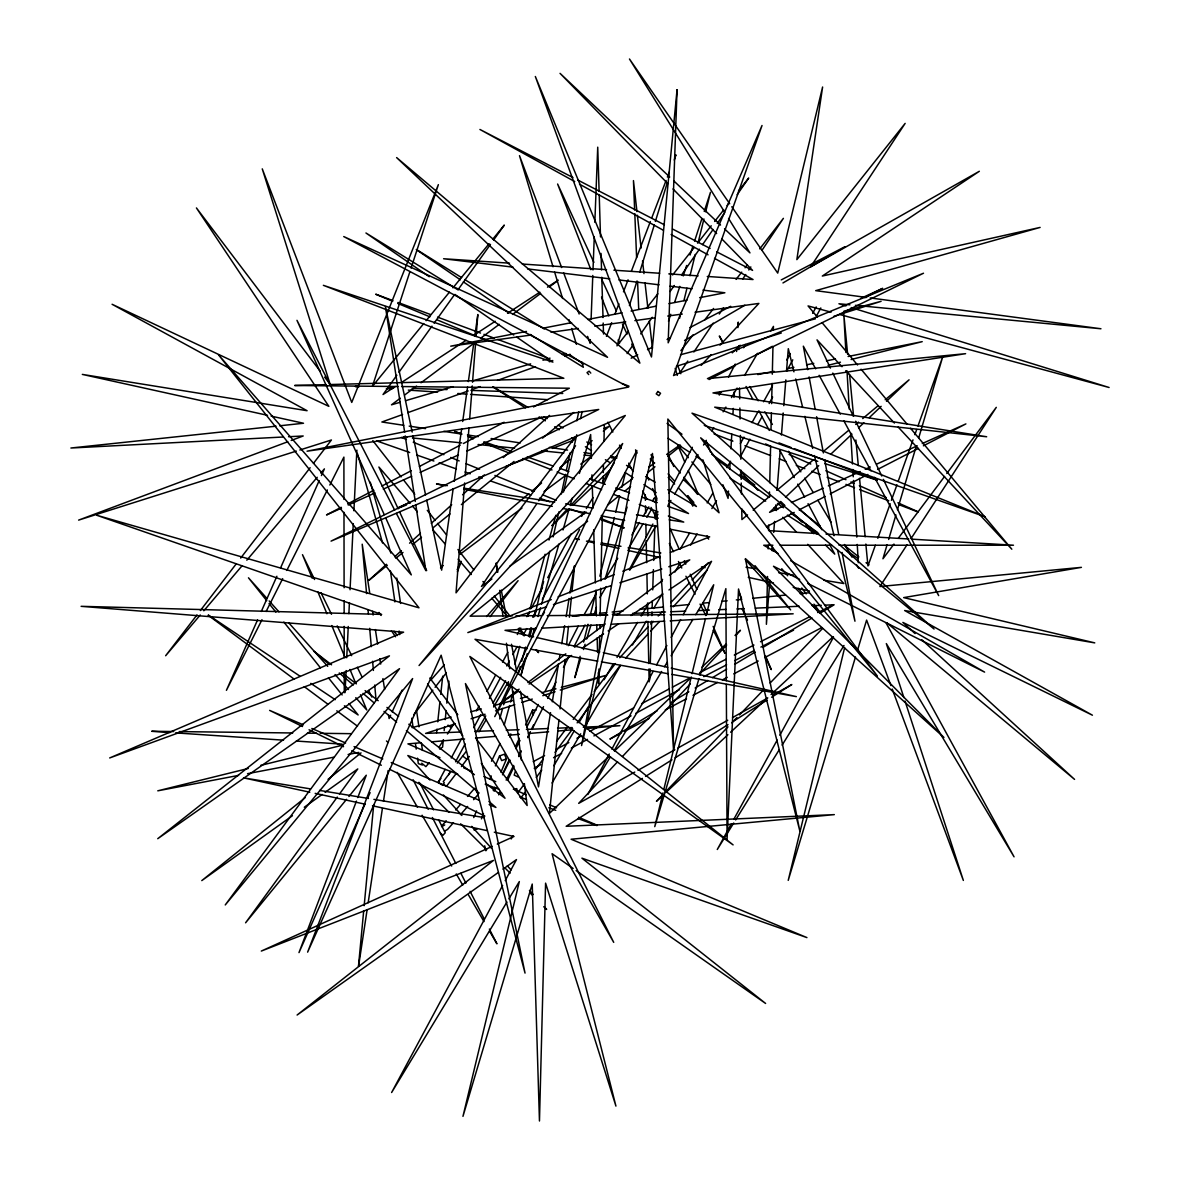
<?xml version="1.0" encoding="UTF-8"?>
<svg xmlns="http://www.w3.org/2000/svg" width="1180" height="1180" viewBox="0 0 1180 1180"><rect width="100%" height="100%" fill="white"/><g stroke="black" fill="none" stroke-linecap="round" stroke-linejoin="round"><path stroke-width="1.5" d="M598.939 669.03L598.614 683.722L598.26 672.733M599.307 652.51L599.661 635.976M599.824 628.63L599.912 624.957M600.119 615.783L600.723 588.245M600.885 580.899L602.346 514.804M603.039 483.594L603.201 476.248M603.29 472.575L603.452 465.23M603.983 441.35L604.352 424.829M767.531 576.489L766.395 624.308L769.891 580.206M768.18 548.907L768.269 545.234M768.608 530.513L768.74 524.997M769.389 497.414L769.522 491.898M769.744 482.709L770.614 445.922M770.997 429.373L771.396 412.823M771.617 403.634L772.089 383.397M772.31 374.207L772.959 346.625M773.357 330.076L773.446 326.388L770.643 331.138M649.708 680.005L650.077 668.972M650.269 663.44L651.67 621.137M651.862 615.621L651.98 611.933M652.112 608.26L652.348 600.9M652.717 589.867L653.396 569.63M653.705 560.426L654.871 525.484M655.121 518.123L655.298 512.607M590.31 339.619L590.162 343.277L587.566 336.389M591.091 319.456L592.788 275.471M592.994 269.969L594.263 236.974M594.838 222.312L597.729 147.175L599.101 191.145M345.032 692.63L346.109 670.579M346.728 657.732L348.262 626.492M348.882 613.63L349.428 602.611M350.047 589.749L353.277 523.625M353.911 510.763L356.876 450.141M728.503 491.042L728.075 498.388L722.898 484.729M729.786 469.006L730.199 461.66M730.951 448.813L731.792 434.122M732.957 413.929L733.282 408.413M733.916 397.395L734.24 391.893M736.571 351.493L736.777 347.82M737.943 327.627L738.267 322.111L738.341 325.769M464.64 482.974L456.041 592.847L575.604 436.63M465.215 475.658L468.947 428.045M469.67 418.885L472.251 385.919M472.531 382.261L475.688 341.979M476.115 336.477L477.841 314.514L474.758 336.271M772.236 550.809L772.531 547.122M773.697 532.431L774.567 521.398M775.452 510.38L775.88 504.863M777.06 490.157L780.26 449.742M781.44 435.037L783.181 412.985M783.771 405.64L785.821 379.916M786.544 370.727L788.299 348.675L793.963 371.833M358.484 966.154L363.661 911.152M364.178 905.65L373.691 804.819M443.297 739.816L442.603 747.147L439.609 749.064M444.182 730.656L444.536 726.998M445.244 719.667L446.114 710.508M446.822 703.177L448.931 681.185M558.951 719.903L549.438 813.404L609.131 756.159M560.072 708.9L565.102 659.413M566.592 644.737L568.45 626.403M569.394 617.243L571.445 597.08M571.99 591.578L574.601 565.913M436.571 732.795L436.969 729.137M437.75 721.836L439.934 701.731M440.73 694.415L442.707 676.14M453.194 488.564L441.645 570.147L426.718 500.217M454.226 481.307L461.66 428.738M462.693 421.481L467.575 387.025M468.342 381.597L473.726 343.513M358.587 966.169L367.069 910.016M368.16 902.774L382.379 808.58M383.471 801.323L388.132 770.54M550.544 712.632L538.478 786.913L520.38 691.215M552.314 701.761L558.494 663.706M559.084 660.077L559.969 654.649M561.724 643.779L564.674 625.666M566.149 616.594L569.085 598.481M569.97 593.038L574.395 565.869M561.37 493.978L565.53 474.345M566.282 470.776L570.058 452.928M572.315 442.22L573.067 438.65M576.843 420.803L578.731 411.894M524.835 658.75L521.103 674.872L527.239 653.661M529.82 637.244L531.9 628.291M534.806 615.739L549.762 551.237M553.096 536.9L558.907 511.825M563.48 492.104L576.784 434.771M580.516 418.649L582.183 411.481M844.629 647.761L788.225 880.369L855.485 657.009M662.998 792.857L654.753 826.649L699.003 678.559M663.853 789.287L691.17 677.246M692.041 673.692L705.478 618.556M706.348 615.001L713.708 584.764L695.728 614.721M679.562 318.364L680.875 313.039M683.913 300.605L686.967 288.185M690.005 275.751L695.241 254.452M698.28 242.018L703.944 218.949M705.684 211.84L710.463 192.311L704.224 211.471M580.103 656.316L574.837 677.689L580.752 658.337M583.628 642.082L588.024 624.279M590.221 615.37L596.372 590.443M599.883 576.194L614.397 517.445M615.709 512.105L619.662 496.087M621.86 487.178L625.385 472.929M504.229 725.022L509.568 705.537M510.542 701.997L513.462 691.362M518.33 673.647L520.262 666.567M521.722 661.257L525.616 647.082M528.537 636.463L530.971 627.598M533.876 616.978L535.337 611.653M540.691 592.168L543.611 581.548M499.73 718.915L502.65 708.295M503.639 704.755L505.586 697.66M514.864 664.016L519.731 646.316M528.035 616.211L529.009 612.671M529.982 609.116L545.116 554.231M549.01 540.057L555.854 515.262M532.342 635.99L534.393 628.925M537.977 616.55L540.529 607.715M541.546 604.19L558.937 544.098M563.022 529.968L569.173 508.757M570.191 505.217L572.241 498.152M579.395 473.416L590.649 434.535L591.401 458.356M509.878 737.102L510.807 733.916M887.095 544.732L882.95 558.774L893.953 544.069M888.658 539.466L895.93 514.908M897.479 509.642L916.182 446.468M918.778 437.706L942.658 356.98L917.952 426.069M700.065 675.034L725.862 588.643L726.305 680.713M857.595 649.988L866.607 620.09L890.944 685.595M583.451 649.546L585.074 644.265M586.681 638.985L591.003 624.928M594.233 614.367L596.387 607.331M605.016 579.188L623.335 519.392M624.957 514.126L627.111 507.09M616.993 345.888L624.559 321.344M629.427 305.561L636.994 281.017M639.693 272.256L654.295 224.923M655.372 221.427L667.26 182.856M674.282 160.067L675.904 154.801L674.591 158.238M515.453 771.174L514.17 775.127L518.035 776.897M409.947 271.562L372.423 386.303L423.768 323.526M411.082 268.081L438.37 184.641L351.743 402.424L262.255 168.858L330.164 384.385L324.633 377.099M668.485 321.226L670.742 314.264M674.724 302.065L679.827 286.386M683.235 275.928L686.642 265.485M690.034 255.028L692.881 246.325M694.577 241.089L701.952 218.447M508.58 682.114L507.503 685.27L512.533 687.114M875.354 545.219L867.949 565.943L865.84 544.054M877.817 538.316L890.177 503.772M891.402 500.32L896.962 484.788M898.201 481.322L913.01 439.875M914.869 434.697L916.727 429.52M356.463 801.058L298.983 952.614L364.871 804.406M357.776 797.606L366.272 775.216L348.867 796.5M457.368 571.784L461.292 561.518M606.432 336.344L611.683 322.642M614.957 314.072L618.895 303.806M623.483 291.814L628.07 279.822M631.344 271.267L650.342 221.604M651.655 218.167L666.081 180.496M667.393 177.074L669.355 171.926M473.755 817.563L476.543 810.896M489.789 779.242L491.19 775.909M495.364 765.909L499.553 755.923L504.406 754.212L506.53 758.888L500.94 772.221M481.425 818.861L483.52 813.875M493.27 790.541L494.671 787.208M257.579 619.869L226.413 690.33L261.99 619.707M261.296 611.476L276.887 576.253M280.589 567.86L319.19 480.614M321.417 475.584L324.397 468.873L320.812 473.077M367.865 797.665L370.122 792.621M390.639 715.213L389.105 718.546L388.545 714.918M392.158 711.865L402.1 690.123M457.147 569.763L460.967 561.4M502.99 773.151L509.229 759.876M515.453 746.601L519.333 738.297M525.557 725.022L532.564 710.08L536.059 710.139M507.828 779.788L514.067 766.513M518.728 756.557L521.058 751.572M528.065 736.63L530.395 731.659M531.959 728.34L533.508 725.007M491.514 761.233L500.04 743.503M266.12 611.491L282.669 578.643M286.799 570.442L327.347 489.951M329.825 485.024L343.896 457.103L343.955 499.42M494.199 791.131L495.851 787.856M502.518 774.788L510.011 760.067M515.852 748.636L520.011 740.465M526.678 727.382L538.331 704.504M544.998 691.421L558.317 665.269M568.317 645.667L578.303 626.049M584.144 614.603L596.062 594.13M498.683 794.848L500.35 791.573M506.161 780.142L513.625 765.437M518.61 755.628L521.103 750.731M527.755 737.662L530.233 732.765M531.9 729.491L543.523 706.628M547.682 698.457L555.986 682.114M563.45 667.408L569.262 655.977M574.247 646.168L585.044 624.943M629.368 569.748L652.894 524.038M655.416 519.141L657.924 514.244M668.854 493.034L692.38 447.323M719.254 395.094L720.936 391.834M728.503 377.143L735.229 364.074M743.621 347.761L745.303 344.501M609.278 754.005L587.788 794.494L610.517 756.646M611.86 749.153L653.115 671.42M656.552 664.945L666.862 645.519M671.154 637.421L680.609 619.603M683.191 614.75L711.555 561.311L668.972 589.956M444.27 782.576L442.485 785.187L438.208 782.355L445.155 769.36M451.247 757.988L461.675 738.488M476.454 710.876L479.065 706.009M486.883 691.377L495.585 675.137M502.533 662.142L507.754 652.393M517.312 634.53L520.793 628.025M526.87 616.653L529.481 611.786M531.221 608.526L542.52 587.419M547.741 577.669L571.209 533.803M448.636 774.773L450.376 771.514M455.583 761.779L465.112 743.916M473.785 727.677L480.732 714.682M489.405 698.442L500.674 677.335M506.751 665.963L509.347 661.095M512.813 654.605L517.15 646.478M523.227 635.106L526.693 628.615M532.77 617.243L536.236 610.753M542.313 599.381L579.601 529.554M502.621 885.472L391.613 1092.518L506.943 902.036M505.217 880.619L516.486 859.586L502.975 869.173M740.244 456.985L749.875 439.167M757.752 424.594L762.133 416.496M769.139 403.531L772.635 397.055M786.647 371.14L792.783 359.812M816.427 316.078L820.808 307.98M731.379 823.743L717.278 849.497L733.724 823.021M734.019 818.92L777.178 740.081M779.818 735.258L833.537 637.126M727.013 467.649L730.582 461.218M740.391 443.547L743.961 437.116M751.985 422.647L758.224 411.392M763.578 401.746L772.502 385.683M786.78 359.959L790.335 353.528M812.637 313.349L816.206 306.918M476.676 731.821L485.718 715.862M492.945 703.088L505.615 680.757M533.64 631.285L535.455 628.085M542.697 615.326L544.496 612.125M511.161 838.965L513.005 835.779M553.892 765.702L574.321 730.671M578.967 722.706L588.26 706.776M604.057 679.71L613.335 663.779M617.052 657.408L637.495 622.376M641.212 616.004L648.646 603.26M660.726 582.551L662.57 579.365M680.226 549.113L689.518 533.183M707.174 502.931L712.735 493.373M552.048 783.004L580.693 733.827M584.395 727.485L620.415 665.623M632.436 645.003L646.286 621.196M653.676 608.511L661.995 594.233M674.931 572.02L680.462 562.506M690.625 545.057L697.1 533.95M711.879 508.565L716.496 500.645M479.006 731.866L486.308 719.417M493.609 706.982L508.211 682.084M599.794 597.582L606.255 586.563M628.38 548.774L643.13 523.596M646.817 517.297L651.434 509.421M629.913 570.043L656.006 525.749M668.131 505.173L670.919 500.423M674.65 494.096L697.955 454.551M703.546 445.052L706.333 440.302M711.924 430.818L713.797 427.647M723.119 411.835L725.907 407.085M731.497 397.586L737.087 388.102M744.551 375.447L757.59 353.292M614.308 750.332L661.641 671.494M664.488 666.759L667.32 662.024M671.11 655.726L692.881 619.456M605.488 578.554L617.745 558.302M631.875 534.938L639.413 522.475M643.189 516.25L648.838 506.899M508.846 898.88L519.333 881.563L462.958 1116.369L532.239 884.056L539.466 1121L545.588 883.142L615.931 1106.102L552.093 853.715L573.141 868.48M581.563 516.412L584.439 511.707M586.342 508.565L593.053 497.562M602.626 481.853L614.116 463.002M735.656 819.908L779.183 749.831M782.089 745.17L843.995 645.504M438.798 747.589L443.592 740.037M447.412 734.004L454.123 723.443L450.76 727.411L448.017 725.125M907.007 544.821L879.911 586.519L1081.411 567.359L903.659 597.611L1094.76 642.879L904.632 610.517L1092.415 715.198L902.877 622.421L915.046 633.557M911.019 538.641L996.289 407.351L946.773 473.505M536.694 503.86L481.455 586.46L491.913 579.011M538.744 500.807L575.575 445.745M679.621 373.249L687.763 361.095M693.87 351.979L713.207 323.128M719.299 314.013L723.37 307.951M742.707 279.085L745.76 274.527M748.813 269.984L750.849 266.945M762.029 250.234L783.402 218.344L759.743 248.877M438.208 782.355L440.892 778.431M627.111 353.587L633.395 344.501M640.74 333.911L652.26 317.273M670.078 291.534L674.282 285.486M681.612 274.896L699.43 249.172M702.572 244.629L713.059 229.495M717.248 223.448L724.594 212.857M737.161 194.7L748.695 178.047L738.474 191.071M396.864 375.211L383.028 394.533L395.329 386.509M398.988 372.231L431.954 326.167M434.093 323.187L454.3 294.941M458.548 288.997L490.467 244.407M493.653 239.953L504.303 225.085L492.621 239.348M337.288 797.046L245.588 922.804L346.536 799.347M339.442 794.081L357.776 768.932L325.09 792.326M898.349 538.198L944.575 476.454M520.764 798.049L525.189 792.149M536.236 777.413L541.768 770.038M555.028 752.353L572.713 728.768M577.138 722.868L620.238 665.387M443.252 781.676L450.79 771.676M457.235 763.121L465.82 751.911M456.07 773.726L446.424 786.367L443.592 784.184M461.454 766.587L468.976 756.601M517.755 792.827L524.407 784.021M535.499 769.331L543.257 759.05M556.562 741.438L567.654 726.747M573.2 719.402L592.05 694.43M594.263 691.495L615.341 663.588M619.766 657.717L648.203 626.639M197.001 614.928L165.643 655.741L200.261 614.986M200.364 610.547L236.207 563.893M240.691 558.066L310.134 467.693M313.497 463.312L331.418 439.993L299.823 450.008M680.889 350.637L693.279 334.648M704.549 320.105L713.561 308.467M736.084 279.394L741.719 272.137M745.096 267.772L747.353 264.866M413.767 714.667L432.839 690.167M435.081 687.291L446.291 672.88M490.054 616.683L518.094 580.663L486.617 616.55M618.128 344.442L628.35 331.418M646.507 308.26L657.865 293.791M672.63 274.984L694.194 247.49M697.601 243.154L711.23 225.793M714.638 221.457L723.724 209.878M727.116 205.541L729.388 202.65M468.991 756.528L466.867 759.242L462.619 755.982M426.098 320.68L449.447 292.139M452.943 287.861L489.125 243.641M429.225 762.678L425.862 766.646L421.747 763.209M203.83 610.783L242.033 565.81M246.812 560.19L317.228 477.295M441.497 826.162L446.217 820.764M455.687 809.952L460.421 804.539M467.516 796.426L474.611 788.314L477.472 792.783M453.489 822.667L447.574 829.422L444.639 831.133M460.584 814.554L467.678 806.456M473.593 799.686L478.328 794.288M430.906 680.049L444.226 664.871M625.769 658.012L648.218 633.778M650.711 631.094L659.443 621.668M673.161 606.859L706.85 570.515M566.931 509.539L551.886 525.705L569.129 509.185M570.692 505.497L617.111 455.657M701.171 365.387L711.201 354.62M719.992 345.18L758.873 303.422L695.064 312.272M617.553 761.764L578.687 803.359L634.766 772.089M622.568 756.395L690.285 683.928M699.062 674.532L726.659 645.003M735.435 635.607L740.45 630.238L735.14 635.327M650.711 623.969L653.219 621.3M658.234 615.975L661.995 611.977M670.786 602.641L689.607 582.625M692.114 579.955L708.428 562.624M662.836 794.656L656.449 801.294L663.19 795.01M665.387 791.987L727.972 726.88M731.807 722.883L736.925 717.573M739.476 714.918L763.74 689.666M770.127 683.014L822.49 628.527M614.441 751.085L691.377 677.305M701.982 667.128L725.862 644.236M573.097 505.379L610.237 469.788M732.264 352.85L740.229 345.224M780.216 502.252L769.581 512.356L784.685 505.556M785.526 497.208L818.728 465.658M830.69 454.3L851.945 434.107M858.583 427.794L863.908 422.735M869.217 417.691L881.165 406.333M886.49 401.289L909.072 379.827L885.192 399.784M665.889 792.503L727.913 734.727M730.612 732.22L767.015 698.309M771.056 694.533L833.08 636.772M386.479 564.276L368.824 580.413L387.335 565.25M394.636 556.827L401.436 550.632M409.578 543.183L420.449 533.257M431.32 523.33L451.704 504.716M462.575 494.789L484.316 474.935M503.344 457.575L549.541 415.375M440.509 567.86L443.311 565.515M458.755 552.55L528.95 493.638M531.752 491.278L541.576 483.033M559.836 467.723L569.66 459.477M587.905 444.152L592.124 440.627M603.349 431.187L608.969 426.481L603.821 428.473M747.545 514.849L741.925 519.554L741.733 508.58M753.165 510.158L770.024 496.072M777.045 490.202L813.566 459.669M823.389 451.453L848.671 430.317M855.692 424.446L858.509 422.101M862.713 418.575L878.171 405.654M395.875 558.258L403 552.417M412.956 544.26L421.511 537.254M432.898 527.932L449.993 513.934M461.38 504.612L514.067 461.454M542.549 438.134L573.878 412.484M587.611 521.191L470.097 616.167L512.312 615.857M607.671 504.981L619.131 495.718M624.869 491.072L630.592 486.44M647.791 472.546L654.959 466.764M667.851 456.336L680.757 445.907M305.089 797.754L201.78 880.605L292.404 815.734M328.04 779.346L361.036 752.884M519.126 689.164L500.173 703.531L518.418 691.259M527.888 682.542L565.81 653.808M574.557 647.171L605.178 623.969M616.845 615.134L662.069 580.87M669.355 575.353L689.769 559.88L668.795 566.754M400.33 398.221L391.48 404.829L400.286 402.233M404.77 394.902L416.584 386.081M421.009 382.777L474.168 343.085M481.543 337.569L499.273 324.338M512.562 314.426L540.617 293.466M549.467 286.858L556.857 281.342M460.156 554.231L521.944 508.093M543.995 491.603L566.061 475.127M580.767 464.153L591.062 456.454M304.293 807.223L322.125 794.465M509.834 566.238L586.003 511.943M614.382 491.721L632.303 478.947M648.72 467.236L654.694 462.973M666.641 454.462L680.093 444.875M498.462 872.359L297.094 1015.036L493.505 860.382L261.311 951.065L492.252 846.34M529.068 684.09L571.651 655.446M582.286 648.277L603.585 633.955M608.143 630.887L618.792 623.719M630.961 615.532L662.895 594.056M401.48 382.497L466.041 340.342M473.726 335.327L495.246 321.285M507.548 313.261L539.821 292.183M547.505 287.168L558.273 280.147M642.422 778.372L566.164 826.28L834.319 814.628L571.105 839.231L806.928 937.599L581.902 858.155L765.613 1003.457L576.15 870.589M645.534 776.425L671.995 759.802M675.108 757.84L728.016 724.609M732.677 721.673L766.926 700.168M771.587 697.233L791.824 684.518L772.59 695.241M657.245 710.699L609.883 739.064L621.285 733.06M671.464 702.189L688.84 691.775M695.153 687.999L707.794 680.432M712.528 677.6L726.733 669.09M734.639 664.355L755.171 652.053M763.062 647.333L812.017 618.01M819.908 613.29L834.127 604.779L824.953 605.163M684.548 340.519L744.86 305.237M782.96 282.949L844.865 246.723L781.249 279.911M441.777 826.664L444.727 824.953M637.982 770.304L674.842 749.743M678.043 747.958L727.721 720.257M732.529 717.588L767.782 697.926M534.186 768.18L540.647 764.684M553.567 757.708L561.636 753.342M571.327 748.12L587.478 739.388M593.924 735.907L631.064 715.847M635.917 713.236L679.503 689.681M533.242 761.646L544.57 755.584M555.898 749.536L568.834 742.604M576.932 738.282L581.784 735.686M589.867 731.349L633.542 707.985M641.64 703.663L669.134 688.943M672.379 687.217L690.167 677.689M709.092 379.547L735.052 365.918M756.129 354.826L772.354 346.315M864.807 297.729L882.655 288.348L861.031 298.274M624.545 731.349L649 718.487M665.299 709.918L686.495 698.767M693.014 695.33L717.455 682.468M722.352 679.901L727.249 677.32M733.768 673.898L758.209 661.036M764.729 657.599L821.782 627.583M341.182 507.282L326.521 514.937L341.551 508.108M347.702 503.89L373.78 490.275M381.922 486.027L411.26 470.717M419.416 466.469L460.156 445.199M463.416 443.503L504.155 422.248M533.493 406.938L569.35 388.22L401.598 386.553M631.182 358.219L637.716 354.811M647.496 349.708L652.393 347.156M667.069 339.501L670.343 337.79M689.917 327.583L730.686 306.298M703.767 676.656L726.615 664.827M734.786 660.608L754.374 650.46M760.894 647.082L793.55 630.179M766.425 526.752L794.214 512.415M799.125 509.893L825.292 496.397M830.189 493.874L867.802 474.478M877.61 469.419L918.483 448.356M923.394 445.819L965.904 423.9L922.273 443.562M699.888 672.526L726.098 659.207M734.299 655.048L753.946 645.062M760.51 641.728L809.642 616.757M817.829 612.597L832.579 605.104M348.233 505.07L374.945 492.916M383.294 489.125L411.687 476.204M420.036 472.413L458.445 454.949M466.793 451.144L541.93 416.968M397.601 507.872L409.268 502.577M497.281 844.054L514.008 836.473L494.302 832.195M791.396 502.533L823.271 488.166M828.316 485.895L860.19 471.528M865.22 469.257L870.265 467M876.976 463.976L917.244 445.834M551.281 599.558L467.826 632.598L546.473 606.83M558.096 596.859L614.293 574.616M622.819 571.253L660.284 556.414M670.505 552.373L709.667 536.856L669.871 529.156M397.852 508.329L406.422 505.011M505.984 466.41L547.181 450.436M552.328 448.444L572.92 440.45M287.773 441.748L78.618 520.115L296.313 451.114M291.195 440.465L303.201 435.981L288.569 436.733M402.587 414.534L381.863 421.998L403.722 425.301M407.764 412.675L468.195 390.934M471.646 389.695L480.275 386.583M497.532 380.373L535.514 366.715M549.334 361.744L552.786 360.505M564.866 356.154L570.043 354.295M506.53 758.888L501.677 760.598L499.553 755.923M474.006 829.997L477.236 828.862M553.464 604.544L611.137 585.649M619.869 582.787L661.818 569.04M455.347 723.827L425.611 733.4L460.436 732.013M471.086 718.768L485.069 714.254M495.571 710.876L514.804 704.696M521.796 702.439L532.298 699.062M542.785 695.684L555.028 691.746M560.279 690.064L605.753 675.417L561.326 687.394M676.347 366.316L781.337 332.981M833.832 316.329L881.091 301.328L843.818 311.255M405.566 400.684L453.135 386.671M472.516 380.978L530.646 363.853M542.977 360.225L550.028 358.145M562.359 354.516L565.884 353.484M412.086 727.632L451.173 717.101M470.717 711.835L481.381 708.959M493.815 705.611L513.359 700.33M520.469 698.413L527.578 696.495M541.782 692.675L556.001 688.84M680.536 354.738L815.424 318.806M716.053 393.442L721.378 392.099M828.021 365.313L840.455 362.186M851.119 359.517L922.214 341.654L848.11 356.478M248.228 768.475L157.781 790.821L238.581 775.393M260.632 765.407L342.215 745.259M757.752 374.562L774.021 371.317M788.476 368.411L793.889 367.334M806.545 364.797L813.772 363.352M826.428 360.829L835.47 359.015M526.486 331.418L450.731 346.168L530.956 335.046M542.712 328.247L571.562 322.627M587.802 319.47L622.067 312.788M631.079 311.033L656.331 306.122M668.957 303.658L686.996 300.148M699.622 297.685L724.874 292.773L702.956 290.118M247.549 773.682L333.748 757.221M348.115 754.477L358.882 752.412M513.33 789.169L516.766 788.624L517.563 791.913M551.016 332.259L578.362 328.468M594.779 326.181L625.769 321.889M634.884 320.621L654.944 317.848M667.718 316.063L682.291 314.042M276.031 426.187L70.903 448.017L283.082 437.013M279.69 425.788L303.511 423.251L271.135 416.112M595.738 613.674L572.02 615.99L579.351 615.68M599.396 613.32L606.697 612.597M612.169 612.066L623.129 610.989M639.56 609.381L663.278 607.051M670.579 606.343L688.84 604.558M703.442 603.128L708.915 602.582M721.703 601.328L727.175 600.797M736.305 599.912L741.778 599.366M752.737 598.29L785.585 595.074M800.188 593.643L809.318 592.758M420.7 742.766L407.911 743.872L440.007 757.663M431.674 741.822L464.566 739.005M475.525 738.075L495.63 736.35M508.418 735.243L519.392 734.314M528.522 733.518L548.626 731.807M557.756 731.025L572.374 729.771M585.177 728.665L619.898 725.685L583.23 727.146M536.207 628.527L505.011 630.312L533.611 636.817M541.709 628.202L604.116 624.633M611.461 624.22L664.694 621.167M670.196 620.857L793.181 613.807L670.181 614.706M586.681 615.37L595.841 614.972M599.514 614.824L606.845 614.5M612.332 614.264L619.677 613.954M632.495 613.408L665.49 611.992M670.992 611.756L685.654 611.137M698.486 610.576L709.49 610.104M718.65 609.721L725.98 609.396M736.984 608.939L744.315 608.615M755.303 608.143L799.303 606.269M812.135 605.709L821.295 605.325M475.098 731.438L493.417 730.7M506.25 730.199L519.082 729.683M526.413 729.402L548.405 728.532M557.58 728.163L572.241 727.573M325.813 384.665L294.675 385.491L397.911 386.524M329.471 384.562L563.848 378.264L323.364 285.324L552.919 362.113L516.722 337.111M515.985 615.827L541.679 615.635M547.196 615.606L607.774 615.163M613.275 615.119L664.679 614.75M772.915 545.234L763.726 545.234L778.033 553.45M780.26 545.234L831.679 545.234M839.024 545.234L1013.473 545.219L912.406 539.201M173.681 731.526L151.704 731.275L170.009 732.5M179.183 731.6L292.729 732.972M307.375 733.149L316.535 733.252M320.193 733.296L351.33 733.68M498.108 793.004L501.603 793.063M388.309 387.586L393.81 387.777M412.174 388.397L447.073 389.577M470.953 390.388L562.772 393.486M769.065 530.661L818.684 533.625M826.029 534.053L908.733 538.98M509.509 263.169L443.592 258.745L512.99 267.137M522.327 264.04L606.564 269.689M613.88 270.191L659.664 273.259M668.809 273.878L698.118 275.855M707.263 276.459L753.047 279.542L714.49 258.346M386.376 388.603L391.863 388.972M408.339 390.108L437.632 392.114M457.766 393.5L466.926 394.12M470.584 394.371L547.461 399.651M175.51 732.883L283.524 740.17M296.328 741.04L342.097 744.138M849.925 304.809L838.936 303.762L845.942 305.93M855.426 305.325L1100.955 328.763L870.206 297.935M403.28 437.072L406.938 437.441M412.41 437.972L461.66 442.869M478.077 444.506L514.554 448.135M541.93 450.849L563.819 453.031M583.879 455.023L591.18 455.746M611.24 457.737L616.712 458.283M527.607 268.907L609.795 278.849M618.94 279.955L659.119 284.808M670.078 286.135L691.996 288.79M866.577 297.449L815.705 290.649L1040.126 227.416L822.312 276.046L979.341 171.277L810.542 266.975L905.149 123.384L796.854 259.63L822.608 87.01L777.723 273.096L731.792 206.751M409.18 426.127L425.567 428.606M443.769 431.364L461.985 434.107M467.442 434.948L478.372 436.6M491.116 438.518L520.247 442.928M549.379 447.338L567.58 450.096M583.967 452.574L591.254 453.68M611.284 456.704L616.742 457.53M447.412 485.629L436.512 483.948L445.553 485.703M463.784 488.151L554.674 502.178M565.589 503.86L592.847 508.064M605.576 510.04L625.577 513.123M636.477 514.804L658.293 518.168M669.207 519.849L683.751 522.091L668.352 515.999M310.532 788.904L243.537 777.856L309.809 792.208M319.588 790.408L368.47 798.477M373.898 799.376L484.346 817.607M579.306 539.349L575.678 538.744L579.277 539.54M588.363 540.853L593.806 541.768M601.048 542.977L620.975 546.311M628.232 547.52L660.844 552.977M746.011 567.211L755.067 568.716M778.623 572.654L793.122 575.073M823.935 580.221L843.862 583.554L807.71 544.334M527.372 648.602L475.009 639.265L733.105 844.895L469.861 656.449L613.718 942.363L465.436 683.559L525.041 973.102L441.143 655.195L307.626 952.142L412.631 678.559L225.247 904.942L399.533 668.677L157.737 838.7L389.444 655.859L109.696 757.944L403.604 632.185L81.11 606.328L381.642 614.397L96.745 515.262L418.974 607.803L218.521 354.856L411.304 574.896L385.727 517.946M530.971 649.251L597.773 661.169M601.387 661.818L668.19 673.736M671.803 674.385L796.367 696.628L671.243 668.146M463.651 489.199L552.284 506.368M563.14 508.477L590.28 513.728M601.136 515.837L624.648 520.395M635.504 522.489L657.216 526.693M315.178 793.373L365.343 804.244M372.497 805.793L487.134 830.646M267.536 415.316L82.32 374.399L307.095 410.714L112.085 304.278L328.866 406.348L196.426 207.931L320.223 371.257M586.46 541.148L593.658 542.756M600.841 544.364L618.822 548.39M627.819 550.396L660.181 557.639M701.525 566.887L705.124 567.683M748.268 577.345L773.446 582.964M793.226 587.389L809.406 591.018M537.18 637.628L599.75 651.876M603.319 652.688L667.674 667.334M831.074 312.169L808.064 305.93L817.489 317.169M839.939 314.558L1109.097 387.497L851.208 307.567M704.298 425.434L817.784 461.365M824.761 463.578L877.138 480.157M422.44 765.024L418.325 763.622L417.543 758.18M461.41 433.827L454.477 431.393L461.321 434.093M468.342 436.261L473.549 438.075M483.948 441.733L511.678 451.468M527.283 456.94L553.287 466.071M560.235 468.504L568.893 471.543M589.705 478.844L605.311 484.331M615.709 487.974L629.574 492.842M641.714 497.105L657.319 502.577M667.718 506.235L688.53 513.536L668.514 500.571M376.818 440.951L409.681 452.515M416.614 454.949L433.901 461.026M439.093 462.855L456.395 468.947M465.053 471.985L470.23 473.814M478.888 476.853L482.34 478.062M490.998 481.116L530.794 495.099M539.437 498.137L549.821 501.795M570.574 509.096L584.425 513.964M601.712 520.041L624.205 527.947L600.384 518.271M392.866 300.561L375.683 294.204L392.63 301.269M398.029 302.478L430.685 314.588M437.559 317.125L480.511 333.055M483.948 334.338L494.258 338.159M497.695 339.427L547.535 357.909M457.693 774.006L407.823 755.525L429.933 780.054M485.216 784.184L498.978 789.287M519.613 796.928L526.486 799.48M548.848 807.754L555.736 810.306M578.082 818.581L597.006 825.587M622.096 383.544L628.984 386.155M778.933 442.884L790.998 447.456M794.435 448.754L877.168 480.053M714.077 433.93L732.913 441.143M744.904 445.73L770.584 455.554M779.154 458.843L785.998 461.454M796.279 465.392L804.834 468.667M811.692 471.292L820.248 474.567M827.106 477.192L839.098 481.779M845.942 484.39L854.512 487.665M859.645 489.641L888.761 500.777M899.027 504.716L917.878 511.914M468.165 436.807L473.298 438.827M483.564 442.898L509.229 453.046M522.917 458.459L552.004 469.965M557.137 472L574.247 478.77M586.224 483.505L601.623 489.597M613.6 494.346L628.999 500.438M639.265 504.494L658.086 511.943M401.333 437.397L406.436 439.476M413.251 442.235L443.872 454.684M450.672 457.442L459.182 460.908M465.982 463.666L479.596 469.198M494.907 475.422L534.038 491.323M542.549 494.774L556.149 500.305M397.704 303.393L429.889 316.83M436.659 319.662L475.614 335.931M480.688 338.055L485.776 340.179M303.408 724.874L269.63 710.389L302.493 726.526M311.844 728.488L345.622 742.987M354.059 746.601L382.777 758.917M391.214 762.546L479.036 800.217M489.169 804.554L495.925 807.459L488.933 801.456M463.666 767.841L472.118 771.469M483.933 776.558L495.762 781.647M514.347 789.627L526.177 794.715M549.821 804.893L556.577 807.798M578.539 817.238L597.124 825.233M765.584 443.946L770.614 446.173M789.022 454.374L810.793 464.05M825.867 470.761L845.957 479.7M850.972 481.942L854.32 483.431M859.35 485.659L886.136 497.577M897.862 502.798L917.952 511.737M309.057 729.756L343.557 746.689M351.773 750.731L381.347 765.245M389.562 769.286L484.862 816.088M799.686 579.38L773.49 566.238L943.941 737.456L745.391 558.627L799.804 830.897L738.533 588.997L727.072 839.069L726.334 684.4M807.858 583.481L984.607 672.113L790.748 560.751M572.979 177.56L479.921 129.461L574.704 181.543M577.875 180.097L664.414 224.82M672.571 229.038L710.124 248.449M716.658 251.812L752.575 270.382L721.762 238.862M579.528 184.198L663.072 230.1M671.11 234.51L708.059 254.821M493.078 386.878L528.035 407.439M543.921 416.776L547.092 418.649M558.214 425.184L562.978 427.986M586.814 442.013L591.578 444.816M610.635 456.026L615.4 458.828M626.521 465.377L631.285 468.18M645.593 476.587L655.121 482.192M667.836 489.671L696.421 506.5L678.471 488.004M458.224 289.985L365.947 232.991L429.269 276.725M530.174 334.412L583.348 367.26L581.755 361.965M416.466 249.526L461.631 277.625M464.758 279.572L544.201 328.984M668.042 438.326L689.74 452.279M695.935 456.276L702.144 460.259M730.037 478.21L765.673 501.146M774.965 507.135L778.062 509.126M787.37 515.114L816.811 534.053M493.034 386.937L525.351 407.867M539.201 416.835L545.367 420.832M554.6 426.806L559.217 429.8M571.533 437.78L574.616 439.771M585.383 446.748L591.549 450.731M605.399 459.699L610.016 462.693M625.415 472.664L633.114 477.649M643.882 484.626L656.198 492.606M208.403 615.06L300.074 676.229M310.768 683.368L335.223 699.681M344.383 705.788L358.145 714.962L349 703.531M416.378 249.673L460.362 279.808M463.401 281.887L508.89 313.054M569.557 354.62L583.215 363.971M454.905 294.425L513.713 335.031M711.584 454.123L728.001 465.834M739.934 474.345L754.861 484.995M847.358 550.972L857.801 558.42M667.069 423.399L681.981 434.211M716.304 459.094L768.534 496.942M777.487 503.432L783.461 507.754M790.925 513.167L817.784 532.623M208.255 615.296L293.938 678.972M304.293 686.657L327.922 704.224M336.787 710.817L357.481 726.187M331.565 664.812L314.087 651.36L329.471 664.561M341.772 672.659L356.345 683.869M365.092 690.61L378.22 700.699M386.952 707.425L398.619 716.393M408.826 724.24L474.404 774.7M486.072 783.668L505.025 798.24L481.263 763.209M800.025 510.114L820.115 526.103M844.511 545.514L858.863 556.931M866.046 562.654L868.923 564.94M886.682 622.671L1074.567 779.39L921.801 639.722M339.265 672.969L353.248 684.975M363.042 693.383L374.222 702.985M384.016 711.393L396.613 722.204M406.407 730.612L479.139 793.048M386.479 740.981L388.161 742.486M440.347 833.08L442.884 835.337L445.229 832.8L438.562 819.687M683.987 480.113L719.062 512.784L703 459.935M669.709 177.015L560.043 73.352L667.851 183.682M673.721 180.82L720.538 225.07M724.55 228.861L749.964 252.889L728.576 218.477M780.717 501.471L784.671 505.32M792.577 513.034L801.795 522.017M805.748 525.867L813.669 533.581M825.528 545.13L834.747 554.128L829.584 544.364M418.885 782.311L448.872 812.15M460.613 823.817L486.676 849.762M504.937 867.934L510.144 873.126M529.702 892.582L532.313 895.178M544.039 906.86L546.65 909.456L544.201 906.727M672.998 188.947L716.629 233.596M650.239 458.961L654.089 462.929M668.205 477.443L674.621 484.051M841.989 366.7L817.017 339.855L830.44 368.086M845.736 370.727L894.44 423.06M898.187 427.086L1011.821 549.202L910.532 428.266M740.406 471.307L757.855 490.231M774.051 507.813L776.543 510.527M782.783 517.283L796.5 532.165M650.932 454.861L653.381 457.575M668.087 473.888L674.208 480.688M687.689 495.644L693.825 502.444M745.303 559.556L790.644 609.868L755.023 565.663M443.444 795.025L461.882 815.469M471.705 826.354L491.367 848.154M507.341 865.855L511.029 869.94M529.451 890.384L533.139 894.47M266.754 598.231L248.464 577.802L266.739 600.664M269.188 600.959L278.952 611.86M288.702 622.76L327.716 666.361M335.031 674.532L348.454 689.518M355.77 697.69L366.744 709.947L360.461 694.755M590.782 373.087L589.1 371.154L587.035 372.629L588.731 374.576M410.109 503.314L378.898 467.029L398.162 508.801M412.513 506.102L417.322 511.692M432.927 529.835L444.919 543.788M458.135 559.143L471.336 574.498M491.75 598.216L507.356 616.358M518.153 628.925L524.156 635.902M536.163 649.856L538.567 652.643L536.295 649.738M688.338 457.693L677.689 445.037L684.784 462.059M691.878 461.911L710.803 484.405M781.765 568.731L787.68 575.751M798.314 588.407L803.049 594.027M812.504 605.281L818.419 612.302M822.194 322.804L857.536 364.989M861.061 369.207L906.992 424.048M668.839 458.725L680.329 472.988M683.766 477.266L697.557 494.376M269.025 603.511L275.884 612.096M283.879 622.096L320.444 667.821M328.438 677.822L342.141 694.961M372.762 440.582L401.156 476.897M403.427 479.803L414.785 494.332M427.278 510.306L435.228 520.469M437.5 523.374L446.586 534.997M457.928 549.526L473.829 569.851M482.915 581.475L485.187 584.38M494.273 596.003L510.173 616.329M519.259 627.952L524.938 635.209M394.002 631.167L397.365 635.563M429.815 678.058L457.781 714.682M475.688 738.12L527.15 805.512L524.348 783.638M743.076 510.365L746.394 514.76M771.867 548.464L774.08 551.385M801.766 588.024L806.191 593.879M813.935 604.145L819.481 611.461M729.697 203.742L629.471 59L724.697 212.223M379.031 612.405L381.096 615.459M391.421 630.695L395.551 636.787M427.573 684.002L462.678 735.789M723.119 342.318L719.328 336.005L722.779 342.525M749.654 386.553L758.194 400.772M764.817 411.82L772.399 424.461M788.52 451.306L800.837 471.838M804.627 478.166L813.153 492.385M817.888 500.276L831.163 522.386M844.423 544.496L852.004 557.137M856.754 565.028L858.642 568.2M397.159 772.369L417.484 807.297M422.101 815.233L451.66 866.032M456.276 873.967L462.737 885.088M468.283 894.617L483.992 921.595M489.538 931.123L496.928 943.823L489.375 929.058M886.165 623.099L1014.063 856.842L886.327 643.587L903.88 697.572M815.646 368.839L803.329 346.168L807.754 369.694M819.156 375.314L840.249 414.195M843.759 420.67L871.002 470.879M874.528 477.354L938.675 595.605L883.378 479.36M746.04 386.465L752.928 399.489M758.961 410.891L769.286 430.42M779.626 449.949L794.273 477.62M797.71 484.139L804.613 497.149M808.049 503.668L821.841 529.717M394.68 510.129L296.962 320.326L384.223 514.598M396.377 513.389L425.862 570.663L415.817 505.099M413.118 779.788L428.193 809.318M432.396 817.519L455.849 863.45M460.878 873.288L465.908 883.127M470.097 891.328L484.346 919.22M420.227 783.638L433.562 809.849M607.877 422.204L612.848 432.042M619.5 445.14L621.152 448.43M628.63 463.165L632.79 471.366M642.746 491.027L646.905 499.214M651.05 507.415L656.862 518.89M669.326 543.464L673.47 551.65M678.456 561.488L681.775 568.037M685.934 576.238L695.064 594.263M700.05 604.086L705.861 615.562M713.34 630.312L724.963 653.248L713.133 626.359M314.573 579.513L302.478 554.674L312.257 578.303M321.034 592.758L331.506 614.279M337.156 625.872L351.67 655.682M357.319 667.275L362.157 677.217M368.603 690.462L371.833 697.085M668.249 454.964L673.795 466.528M688.058 496.249L692.822 506.161M707.086 535.868L708.664 539.172M741.955 608.526L744.329 613.482M745.922 616.786L747.5 620.075M764.935 656.404L771.278 669.621L765.613 656.006M832.815 373.072L853.361 416.245M855.721 421.231L881.799 476.027M593.879 262.373L557.609 184.021L590.87 269.674M601.594 279.055L616.255 310.724M622.435 324.058L627.067 334.073M631.698 344.073L637.097 355.741M399.696 512.135L426.659 570.604M635.533 449.846L637.008 453.209M646.625 475.053L648.838 480.098M652.54 488.505L656.965 498.594M670.27 528.847L679.134 549.025M684.312 560.795L685.787 564.158M690.226 574.232L696.879 589.366M702.793 602.818L707.218 612.907M688.324 470.569L698.25 494.376M738.665 591.357L741.497 598.157M317.848 591.8L326.934 613.748M331.816 625.562L345.091 657.629M349.973 669.444L355.564 682.94M601.52 297.08L608.836 315.93M618.143 339.914L619.485 343.336M677.556 365.181L680.801 373.721M706.702 442.028L710.596 452.279M561.636 267.55L519.495 155.672L553.022 266.754M563.583 272.713L579.144 314.013M892.227 689.046L963.352 880.428L905.016 701.053M675.167 368.337L677.305 375.388M554.615 272.049L562.595 298.496M568.981 319.647L570.058 323.173M571.651 328.468L576.43 344.339M370.255 482.222L390.816 553.051M357.422 453.489L382.541 542.977M795.704 378.957L802.68 407.454M804.863 416.363L812.696 448.43M814.451 455.554L834.054 535.705M837.535 549.954L854.969 621.211L842.063 552.447M484.7 845.824L485.895 850.78M412.189 432.087L385.418 306.564L404.666 432.234M412.956 435.671L425.582 494.848M809.111 376.922L815.218 409.504M816.59 416.732L823.375 452.928M824.731 460.171L838.67 534.363M497.872 572.049L496.161 563.022L497.326 572.138M501.279 590.103L506.397 617.184M511.515 644.28L516.634 671.361M405.212 435.877L415.257 501.456M369.768 593.23L362.201 544.201L366.582 593.599M372.57 611.402L373.131 615.031M375.373 629.56L377.615 644.088M379.857 658.617L380.698 664.06M382.94 678.589L384.621 689.489M396.79 578.053L400.58 603.452M416.525 710.508L418.959 726.836M421.393 743.164L422.484 750.421M390.433 571.046L394.902 601.933M399.106 631.005L399.637 634.634M411.746 718.207L413.059 727.293M415.434 743.636L416.216 749.094M499.656 590.369L502.916 615.901M506.412 643.248L509.672 668.78M512.002 687.011L521.324 759.935M636.964 211.604L633.453 180.599L634.648 209.966M637.377 215.247L641.094 248.08M642.54 260.839L643.97 273.613M645.003 282.728L647.894 308.26M649.339 321.019L652.437 348.366M847.638 354.236L843.788 314.072L845.913 352.466M849.556 374.311L853.583 416.289M855.869 440.007L858.317 465.569M859.542 478.343L865.146 536.753M368.057 610.06L368.381 613.718M369.679 628.35L371.302 646.64M372.6 661.287L373.411 670.432M374.709 685.064L376.022 699.696M532.564 710.08L532.932 714.962M846.989 370.756L849.261 409.15M850.662 432.913L852.491 463.991M852.815 469.478L853.243 476.794M853.465 480.437L856.813 537.121M857.24 544.423L858.317 562.712M634.811 213.624L636.61 257.668M637.584 281.519L638.705 309.027M591.932 474.847L592.109 480.349M592.286 485.836L592.98 507.828M593.688 529.805L595.384 582.95M595.62 590.28L596.446 615.931M596.741 625.09L596.918 630.577M597.139 637.908L597.611 652.57M599.219 194.803L600.517 236.944M601.033 253.42L601.549 269.91M601.771 277.241L603.024 317.538M603.187 323.04L603.526 334.029M645.268 494.818L645.386 500.32M645.49 505.822L645.652 513.153M645.873 524.156L646.139 536.989M646.212 540.661L646.67 562.668M646.905 573.672L647.319 593.85M647.51 603.01L647.776 615.857M647.894 621.359L648.764 663.529M648.882 669.03L649.148 681.878M738.71 345.873L738.769 349.531M739.491 387.925L739.698 398.899M739.86 408.029L740.067 419.003M740.376 435.45L740.819 459.226M741.011 470.186L741.188 479.331M741.247 482.989L741.453 493.963M343.985 512.297L344.103 587.743M344.132 600.62L344.147 613.497M344.177 626.374L344.221 657.644M344.25 672.364L344.28 692.601M677.054 89.71L668.175 342.82L762.029 125.493L673.544 375.55L923.512 273.229L707.44 378.647L965.594 353.675L712.971 392.925L986.672 436.762L714.697 407.159L985.3 516.84L691.996 413.148L934.073 629.014L700.669 437.824L877.404 676.081L667.851 419.033L673.574 750.347L652.466 453.43L581.563 745.568L636.846 450.509L494.759 716.644L622.671 443.533L419.048 665.535L625.297 415.493L331.064 541.119L598.717 409.46L307.051 451.202L628.645 387.055L343.734 236.561L607.553 357.319L396.613 157.589L639.87 363.13L535.337 76.493L651.478 356.98L677.054 89.71M654.295 498.211L652.614 500.674L655.284 502.444L656.965 499.981L654.295 498.211M657.88 391.48L656.227 393.884L658.897 395.684L660.549 393.279L657.88 391.48M358.927 386.598L355.254 386.465L358.912 386.716"/></g></svg>
